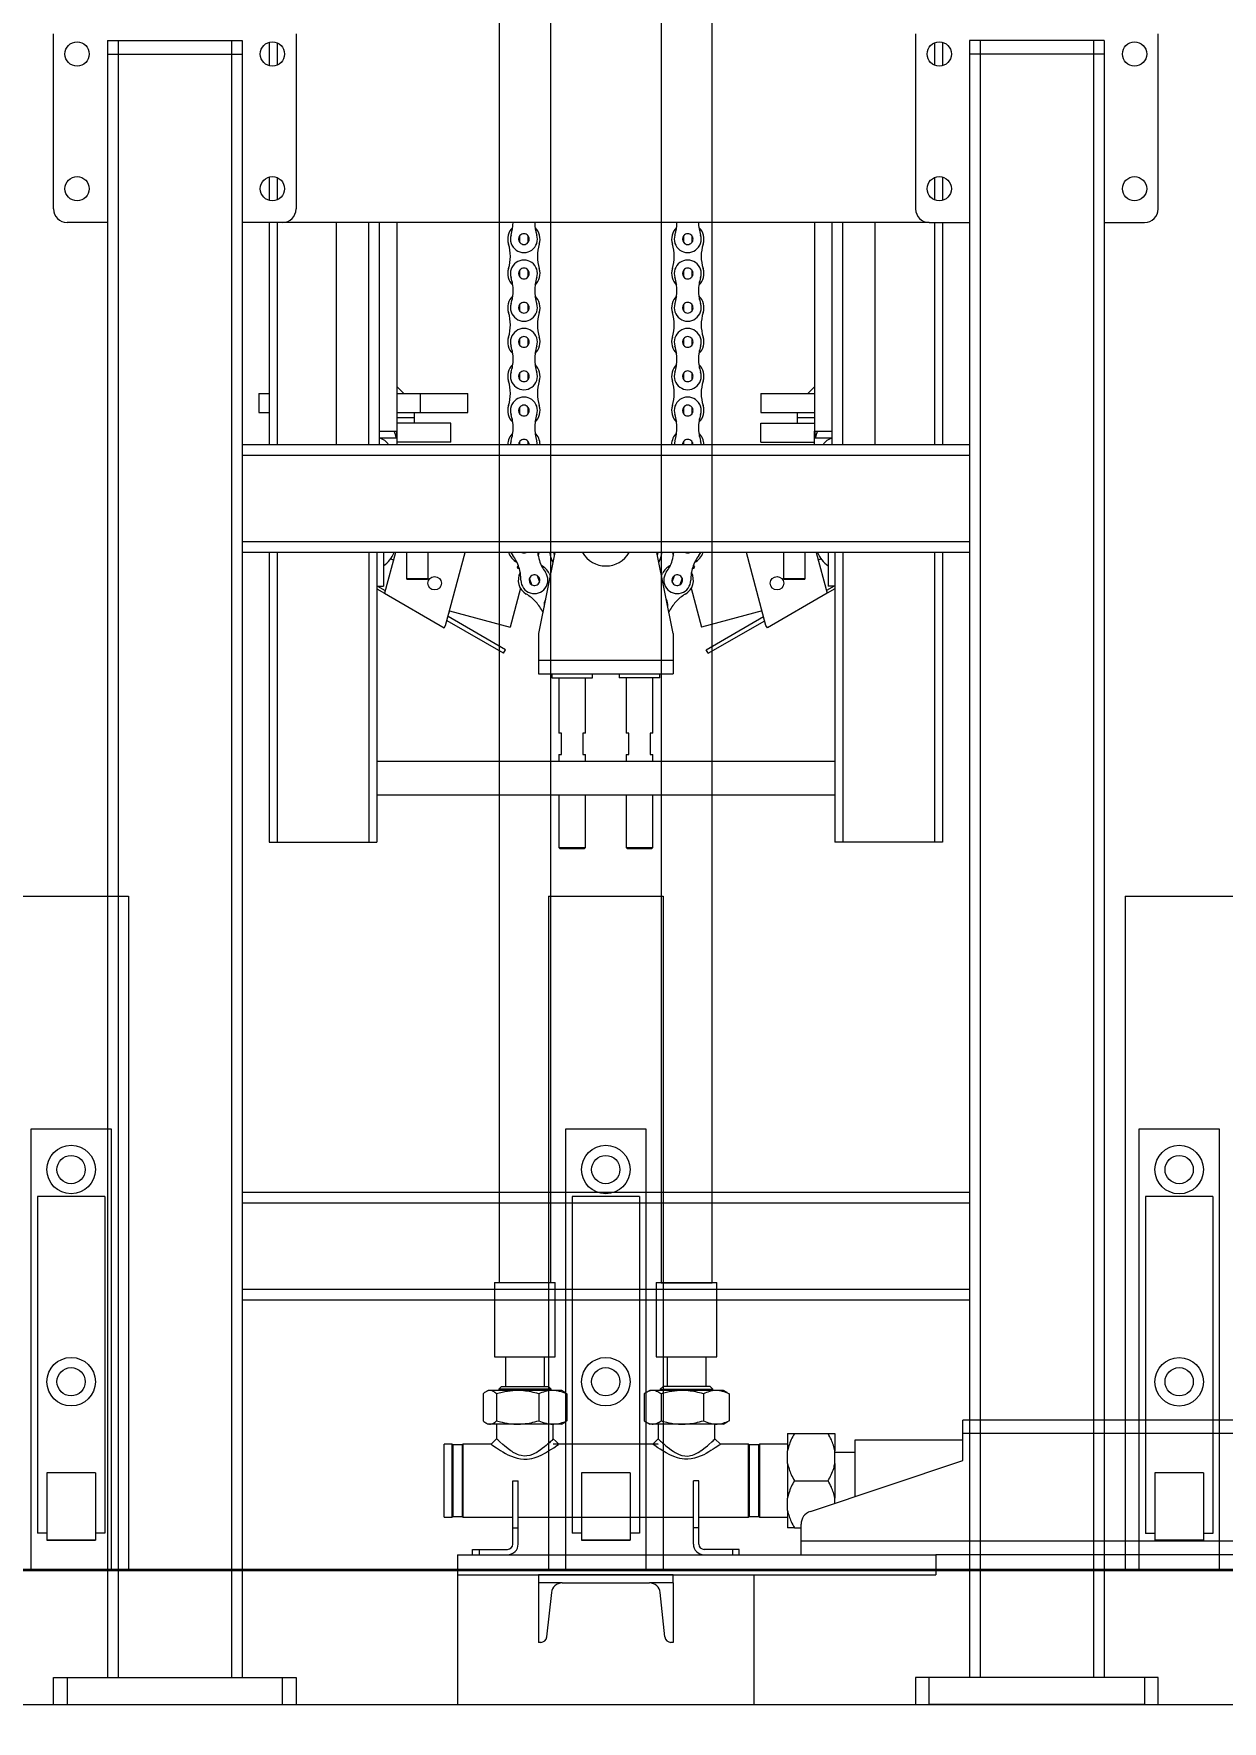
# Model space of a CAD drawing. Header units: millimetres. Extents: x -17820 to 17820, y -12600 to 12600.
# Drawn here: x -3868 to -2986, y 5900 to 7153 of the extents above; entities that cross this region are included whole.
import ezdxf

# ---------------------------------------------------------------- set-up
doc = ezdxf.new("R2010")
doc.units = ezdxf.units.MM
doc.linetypes.add('虚线', pattern=[2, 1, -1])
doc.layers.get('0').update_dxf_attribs({"lineweight": 35})
for name, color, linetype, lineweight in [('EB0_1_1_1_1_1_1_1_1_1_1_1_1_1_1_1_1_1_1_1_1_1_1_1_1_1_1_1_1', 7, 'Continuous', 35), ('EB0_1_1_1_1_1_1_1_1_1_1_1_1_1_1_1_1_1_1_1_1_1_1_1_1_1_1_1_1_1', 7, 'Continuous', 35), ('EB0_1_1_1_1_1_1_1_1_1_1_1_1_1_1_1_1_1_1_1_1_1_1_1_1_1_1_1_1_1_1_1_1', 7, 'Continuous', 35), ('尺寸线层', 3, 'Continuous', 18), ('细实线层', 2, 'Continuous', 18), ('虚线层', 6, '虚线', 18)]:
    doc.layers.add(name, color=color, linetype=linetype, lineweight=lineweight)
doc.styles.add('机械', font='isocp', dxfattribs={"width": 0.667, "bigfont": 'gbcbig.shx'})
doc.dimstyles.new('标准', dxfattribs={"dimscale": 60, "dimtxt": 4, "dimasz": 3, "dimexe": 1, "dimexo": 0, "dimgap": 0.76128, "dimtad": 1, "dimdec": 1, "dimdsep": 46, "dimtxsty": '机械', "dimblk": '_CAXARROW', "dimcen": 0, "dimdle": 4, "dimclrt": 2, "dimaunit": 1, "dimazin": 2, "dimtfac": 0.707107, "dimtdec": 3, "dimtmove": 0, "dimatfit": 3, "dimfxl": 0, "dimfrac": 2, "dimtolj": 1, "dimlwd": 18, "dimarcsym": 0})

# ---------------------------------------------------------------- blocks, each defined once
blk = doc.blocks.new('*X187')
at = {"layer": '尺寸线层', "linetype": 'Continuous', "lineweight": 18}
for points in [[(-13088.1, 9940.3), (-12908.1, 9962.8), (-12908.1, 9917.8)], [(561.9, 9940.3), (381.9, 9962.8), (381.9, 9917.8)]]:
    blk.add_hatch(color=0, dxfattribs=at).paths.add_polyline_path(points, flags=0)
at = {"layer": '尺寸线层', "color": 0, "linetype": 'Continuous'}
for p, q in [((-13088.1, 6052.9), (-13088.1, 10000.3)), ((561.9, 5097.9), (561.9, 10000.3))]:
    blk.add_line(p, q, dxfattribs=at)
at = {"layer": '尺寸线层', "color": 0, "linetype": 'Continuous', "lineweight": 18}
blk.add_line((-13088.1, 9940.3), (561.9, 9940.3), dxfattribs=at)
at = {"layer": '尺寸线层', "color": 2, "insert": (-6263.1, 10106), "char_height": 240, "width": 1088.544, "attachment_point": 5, "line_spacing_factor": 0.939812, "style": '机械'}
blk.add_mtext('\\T1.1;13650', dxfattribs=at)
blk = doc.blocks.new('_CAXARROW')
blk.add_hatch(color=2).paths.add_polyline_path([(0, 0), (-1, 0.125), (-1, -0.125)], flags=0)
blk = doc.blocks.new('*X199')
at = {"layer": '细实线层', "color": 6, "linetype": 'Continuous', "lineweight": 18}
for p, q in [((-484.6, 1160.2), (-484.6, 660.2)), ((-484.6, 1160.2), (-404.6, 1160.2)), ((-414.6, 987.2), (-474.6, 987.2)), ((-474.6, 987.2), (-474.6, 660.2)), ((-414.6, 660.2), (-414.6, 987.2)), ((-419.6, 937.2), (-469.6, 937.2)), ((-469.6, 937.2), (-469.6, 687.2)), ((-419.6, 937.2), (-419.6, 687.2)), ((-426.6, 732.2), (-462.6, 732.2)), ((-462.6, 732.2), (-462.6, 682.2)), ((-426.6, 732.2), (-426.6, 682.2)), ((-462.6, 687.2), (-469.6, 687.2)), ((-426.6, 682.2), (-462.6, 682.2)), ((-462.6, 682.2), (-426.6, 682.2)), ((-419.6, 687.2), (-426.6, 687.2))]:
    blk.add_line(p, q, dxfattribs=at)
for radius in [18, 10.5]:
    blk.add_circle((-444.6, 957.2), radius, dxfattribs=at)
at = {"layer": '虚线层', "color": 6, "linetype": 'Continuous', "lineweight": 18}
for radius in [18, 10.5]:
    blk.add_circle((-444.6, 799.7), radius, dxfattribs=at)
blk = doc.blocks.new('BLOCK20_2')
at = {"layer": '细实线层', "color": 6, "linetype": 'Continuous', "lineweight": 18}
for p, q in [((-470.7, 714.3), (-470.7, 214.3)), ((-470.7, 714.3), (-385.7, 714.3)), ((-385.7, 714.3), (-385.7, 214.3)), ((-385.7, 714.3), (-385.7, 214.3)), ((-385.7, 714.3), (-385.7, 214.3)), ((-385.7, 714.3), (-385.7, 214.3)), ((-385.7, 714.3), (-385.7, 214.3)), ((-385.7, 714.3), (-385.7, 214.3)), ((-385.7, 714.3), (-385.7, 214.3)), ((-385.7, 714.3), (-385.7, 214.3)), ((-385.7, 714.3), (-385.7, 214.3)), ((-398.2, 541.3), (-458.2, 541.3)), ((-458.2, 541.3), (-458.2, 214.3)), ((-398.2, 214.3), (-398.2, 541.3)), ((-403.2, 491.3), (-453.2, 491.3)), ((-453.2, 491.3), (-453.2, 241.3)), ((-403.2, 491.3), (-403.2, 241.3)), ((-410.2, 286.3), (-446.2, 286.3)), ((-446.2, 286.3), (-446.2, 236.3)), ((-410.2, 286.3), (-410.2, 236.3)), ((-446.2, 241.3), (-453.2, 241.3)), ((-403.2, 241.3), (-410.2, 241.3)), ((-410.2, 236.3), (-446.2, 236.3)), ((-446.2, 236.3), (-410.2, 236.3))]:
    blk.add_line(p, q, dxfattribs=at)
for radius in [18, 10.5]:
    blk.add_circle((-428.2, 511.3), radius, dxfattribs=at)
at = {"layer": '虚线层', "color": 6, "linetype": 'Continuous', "lineweight": 18}
for radius in [18, 10.5]:
    blk.add_circle((-428.2, 353.8), radius, dxfattribs=at)
blk = doc.blocks.new('BLOCK21_1')
at = {"layer": '尺寸线层'}
for p, q in [((-1898.3, 294.3), (-1898.3, 239.3)), ((-1898.3, 294.3), (-1853.3, 294.3)), ((-1853.3, 239.3), (-1853.3, 294.3)), ((-1778.3, 294.3), (-1778.3, 239.3)), ((-1778.3, 294.3), (-1733.3, 294.3)), ((-1733.3, 239.3), (-1733.3, 294.3)), ((-1898.3, 239.3), (-1853.3, 239.3)), ((-1890.3, 239.3), (-1890.3, 217.3)), ((-1861.3, 217.3), (-1861.3, 239.3)), ((-1778.3, 239.3), (-1733.3, 239.3)), ((-1770.3, 239.3), (-1770.3, 217.3)), ((-1741.3, 217.3), (-1741.3, 239.3)), ((-1903.2, 214.3), (-1904.8, 213.3)), ((-1848.9, 214.3), (-1903.2, 214.3)), ((-1893.3, 217.3), (-1895.3, 215.3)), ((-1895.3, 215.3), (-1895.3, 214.3)), ((-1856.3, 215.3), (-1895.3, 215.3)), ((-1893.3, 217.3), (-1858.3, 217.3)), ((-1856.3, 215.3), (-1858.3, 217.3)), ((-1856.3, 214.3), (-1856.3, 215.3)), ((-1848.3, 214.3), (-1848.9, 214.3)), ((-1846.7, 213.3), (-1848.3, 214.3)), ((-1846.7, 213.3), (-1844.6, 211.8)), ((-1783.2, 214.3), (-1785.7, 212.8)), ((-1728.5, 214.3), (-1783.2, 214.3)), ((-1773.3, 217.3), (-1775.3, 215.3)), ((-1775.3, 215.3), (-1775.3, 214.3)), ((-1775.3, 215.3), (-1736.3, 215.3)), ((-1738.3, 217.3), (-1773.3, 217.3)), ((-1736.3, 215.3), (-1738.3, 217.3)), ((-1736.3, 214.3), (-1736.3, 215.3)), ((-1728.3, 214.3), (-1728.5, 214.3)), ((-1725.8, 212.8), (-1728.3, 214.3)), ((-1906.9, 211.8), (-1906.9, 191.8)), ((-1896.8, 211.8), (-1896.8, 191.8)), ((-1865.6, 211.8), (-1865.6, 191.8)), ((-1844.6, 211.8), (-1844.6, 191.8)), ((-1787.3, 211.8), (-1787.3, 191.8)), ((-1774.8, 211.8), (-1774.8, 191.8)), ((-1743.3, 211.8), (-1743.3, 191.8)), ((-1725.9, 212.7), (-1724.2, 211.8)), ((-1724.2, 211.8), (-1724.2, 191.8)), ((-1904.8, 190.2), (-1903.2, 189.3)), ((-1848.9, 189.3), (-1903.2, 189.3)), ((-1896.8, 189.3), (-1896.8, 178.3)), ((-1854.8, 178.1), (-1854.8, 189.3)), ((-1848.3, 189.3), (-1848.9, 189.3)), ((-1848.3, 189.3), (-1846.7, 190.2)), ((-1844.6, 191.8), (-1846.7, 190.3)), ((-1785.7, 190.7), (-1783.2, 189.3)), ((-1728.5, 189.3), (-1783.2, 189.3)), ((-1776.8, 189.3), (-1776.8, 178.1)), ((-1734.8, 178.3), (-1734.8, 189.3)), ((-1728.3, 189.3), (-1728.5, 189.3)), ((-1728.3, 189.3), (-1725.8, 190.7)), ((-1724.2, 191.8), (-1725.9, 190.8)), ((-1220.8, 192.3), (-1550.8, 192.3)), ((-1550.8, 182.3), (-1550.8, 192.3)), ((-1896.8, 178.3), (-1900.8, 174.3)), ((-1730.7, 174.3), (-1734.8, 178.3)), ((-1680.8, 182.3), (-1680.8, 169.4)), ((-1675.8, 182.3), (-1650.8, 182.3)), ((-1645.8, 182.3), (-1645.8, 169.4)), ((-1550.8, 177.3), (-1630.8, 177.3)), ((-1630.8, 177.3), (-1630.8, 135.6)), ((-1550.8, 162.3), (-1550.8, 182.3)), ((-1220.8, 182.3), (-1550.8, 182.3)), ((-1929.8, 174.3), (-1935.8, 174.3)), ((-1935.8, 147.3), (-1935.8, 174.3)), ((-1929.3, 173.8), (-1929.8, 174.3)), ((-1929.8, 147.3), (-1929.8, 174.3)), ((-1922.2, 173.8), (-1929.3, 173.8)), ((-1929.3, 173.8), (-1929.3, 147.3)), ((-1921.8, 174.3), (-1922.2, 173.8)), ((-1922.2, 120.7), (-1922.2, 173.8)), ((-1900.8, 174.3), (-1921.8, 174.3)), ((-1921.8, 174.3), (-1921.8, 147.3)), ((-1776.8, 174.3), (-1854.8, 174.3)), ((-1734.8, 174.2), (-1734.8, 174.2)), ((-1709.8, 174.3), (-1730.7, 174.3)), ((-1709.3, 173.8), (-1709.8, 174.3)), ((-1709.8, 147.3), (-1709.8, 174.3)), ((-1702.2, 173.8), (-1709.3, 173.8)), ((-1709.3, 173.8), (-1709.3, 147.3)), ((-1701.8, 174.3), (-1702.2, 173.8)), ((-1702.2, 120.7), (-1702.2, 173.8)), ((-1680.8, 174.3), (-1701.8, 174.3)), ((-1701.8, 174.3), (-1701.8, 120.3)), ((-1680.8, 160.1), (-1680.8, 169.4)), ((-1645.8, 160.1), (-1645.8, 169.4)), ((-1630.8, 168.3), (-1645.8, 168.3)), ((-1680.8, 160.1), (-1680.8, 134.4)), ((-1663.9, 124.5), (-1550.8, 162.3)), ((-1645.8, 160.1), (-1645.8, 134.4)), ((-1935.8, 120.3), (-1935.8, 147.3)), ((-1929.8, 120.3), (-1929.8, 147.3)), ((-1929.3, 147.3), (-1929.3, 120.7)), ((-1921.8, 147.3), (-1921.8, 120.3)), ((-1884.8, 147.3), (-1880.8, 147.3)), ((-1884.8, 112.3), (-1884.8, 147.3)), ((-1880.8, 112.3), (-1880.8, 147.3)), ((-1746.8, 147.3), (-1750.8, 147.3)), ((-1750.8, 112.3), (-1750.8, 147.3)), ((-1746.8, 112.3), (-1746.8, 147.3)), ((-1709.8, 120.3), (-1709.8, 147.3)), ((-1709.3, 147.3), (-1709.3, 120.7)), ((-1675.8, 147.3), (-1650.8, 147.3)), ((-1680.8, 125.1), (-1680.8, 134.4)), ((-1645.8, 130.6), (-1645.8, 134.4)), ((-1935.8, 120.3), (-1929.8, 120.3)), ((-1929.8, 120.3), (-1929.3, 120.7)), ((-1929.3, 120.7), (-1922.2, 120.7)), ((-1922.2, 120.7), (-1921.8, 120.3)), ((-1921.8, 120.3), (-1884.8, 120.3)), ((-1880.8, 120.3), (-1750.8, 120.3)), ((-1746.8, 120.3), (-1709.8, 120.3)), ((-1709.8, 120.3), (-1709.3, 120.7)), ((-1709.3, 120.7), (-1702.2, 120.7)), ((-1702.2, 120.7), (-1701.8, 120.3)), ((-1701.8, 120.3), (-1680.8, 120.3)), ((-1680.8, 125.1), (-1680.8, 112.3)), ((-1670.8, 102.3), (-1670.8, 115)), ((-1884.8, 100.3), (-1884.8, 112.3)), ((-1884.8, 112.3), (-1880.8, 112.3)), ((-1880.8, 100.3), (-1880.8, 112.3)), ((-1746.8, 112.3), (-1750.8, 112.3)), ((-1750.8, 100.3), (-1750.8, 112.3)), ((-1746.8, 100.3), (-1746.8, 112.3)), ((-1675.8, 112.3), (-1670.8, 112.3)), ((-1670.8, 92.3), (-1670.8, 102.3)), ((-1220.8, 102.3), (-1670.8, 102.3)), ((-1925.8, 92.3), (-1925.8, 77.3)), ((-1925.8, 92.3), (-1570.8, 92.3)), ((-1914.8, 92.3), (-1914.8, 96.3)), ((-1914.8, 96.3), (-1909.8, 96.3)), ((-1909.8, 96.3), (-1909.8, 92.3)), ((-1909.8, 96.3), (-1888.8, 96.3)), ((-1721.8, 96.3), (-1742.8, 96.3)), ((-1721.8, 96.3), (-1721.8, 92.3)), ((-1716.8, 96.3), (-1721.8, 96.3)), ((-1716.8, 92.3), (-1716.8, 96.3)), ((-1220.8, 92.3), (-1570.8, 92.3)), ((-1570.8, 92.3), (-1570.8, 77.3)), ((-1925.8, 77.3), (-1925.8, -18.7)), ((-1925.8, 77.3), (-1570.8, 77.3)), ((-1865.8, 77.3), (-1865.8, 71.4)), ((-1765.8, 77.3), (-1865.8, 77.3)), ((-1765.8, 71.4), (-1765.8, 77.3)), ((-1705.8, 77.3), (-1705.8, -18.7)), ((-1848.2, 71.4), (-1865.8, 71.4)), ((-1865.8, 71.4), (-1865.8, 27.3)), ((-1856.2, 64.2), (-1859.7, 31.3)), ((-1848.2, 71.4), (-1783.3, 71.4)), ((-1765.8, 71.4), (-1783.3, 71.4)), ((-1771.9, 31.3), (-1775.3, 64.2)), ((-1765.8, 71.4), (-1765.8, 27.3)), ((-1864.1, 27.3), (-1865.8, 27.3)), ((-1765.8, 27.3), (-1767.4, 27.3))]:
    blk.add_line(p, q, dxfattribs=at)
for points in [[(-1855, 178.1), (-1855.9, 177.2), (-1856.4, 176.7), (-1857, 176.2), (-1857.7, 175.5), (-1858.8, 174.6), (-1860.1, 173.4), (-1861.3, 172.5), (-1863, 171.1), (-1864.5, 170), (-1865.8, 169.1), (-1867.1, 168.3), (-1868.6, 167.5), (-1870.1, 166.8), (-1872.2, 166.1), (-1874.3, 165.7), (-1876.5, 165.6), (-1878.7, 165.9), (-1880, 166.3), (-1881.4, 166.8), (-1882.8, 167.4), (-1884.5, 168.3), (-1885.4, 168.9), (-1885.9, 169.2), (-1886.1, 169.4), (-1886.2, 169.4), (-1886.3, 169.5), (-1886.3, 169.5), (-1886.3, 169.5), (-1886.3, 169.5), (-1886.4, 169.5), (-1886.4, 169.5), (-1886.4, 169.5), (-1886.4, 169.5), (-1886.4, 169.5), (-1886.4, 169.5), (-1887.3, 170.2), (-1889.5, 171.9), (-1891.1, 173.1), (-1892.3, 174.1), (-1894.5, 176.2), (-1895.3, 176.9), (-1896, 177.6), (-1896.7, 178.2), (-1896.7, 178.3)], [(-1850.7, 174.3), (-1852.7, 176.3), (-1854.8, 178.3)], [(-1776.8, 178.3), (-1778.8, 176.3), (-1780.8, 174.3)], [(-1776.6, 178.1), (-1775.6, 177.2), (-1775.1, 176.7), (-1774.5, 176.2), (-1773.8, 175.5), (-1772.7, 174.6), (-1771.4, 173.4), (-1770.3, 172.5), (-1768.5, 171.1), (-1767, 170), (-1765.7, 169.1), (-1764.4, 168.3), (-1762.9, 167.5), (-1761.4, 166.8), (-1759.3, 166.1), (-1757.2, 165.7), (-1755, 165.6), (-1752.8, 165.9), (-1751.5, 166.3), (-1750.2, 166.8), (-1748.8, 167.4), (-1747.1, 168.3), (-1746.1, 168.9), (-1745.7, 169.2), (-1745.4, 169.4), (-1745.3, 169.4), (-1745.2, 169.5), (-1745.2, 169.5), (-1745.2, 169.5), (-1745.2, 169.5), (-1745.2, 169.5), (-1745.2, 169.5), (-1745.2, 169.5), (-1745.2, 169.5), (-1745.2, 169.5), (-1745.2, 169.5), (-1744.3, 170.2), (-1742, 171.9), (-1740.4, 173.1), (-1739.3, 174.1), (-1737, 176.2), (-1736.2, 176.9), (-1735.5, 177.6), (-1734.8, 178.2), (-1734.8, 178.3)], [(-1900.7, 174.2), (-1900.8, 174.2), (-1900.5, 174), (-1899.9, 173.6), (-1898.1, 172.4), (-1896.9, 171.6), (-1895.4, 170.6), (-1893.9, 169.7), (-1892.2, 168.6), (-1890.3, 167.6), (-1888.4, 166.6), (-1883.8, 164.7), (-1881.5, 164), (-1879.2, 163.5), (-1876.7, 163.2), (-1874.1, 163.3), (-1872.4, 163.5), (-1870.7, 163.8), (-1869, 164.3), (-1866.1, 165.3), (-1863.3, 166.5), (-1860.5, 168), (-1858.2, 169.4), (-1856.1, 170.7), (-1854.3, 171.8), (-1852.1, 173.3), (-1850.9, 174.1)], [(-1730.8, 174.2), (-1730.8, 174.2), (-1731.1, 174), (-1731.6, 173.6), (-1733.4, 172.4), (-1734.6, 171.6), (-1736.1, 170.6), (-1737.7, 169.7), (-1739.4, 168.6), (-1741.2, 167.6), (-1743.1, 166.6), (-1747.7, 164.7), (-1750, 164), (-1752.3, 163.5), (-1754.8, 163.2), (-1757.4, 163.3), (-1759.1, 163.5), (-1760.8, 163.8), (-1762.5, 164.3), (-1765.4, 165.3), (-1768.2, 166.5), (-1771, 168), (-1773.4, 169.4), (-1775.4, 170.7), (-1777.2, 171.8), (-1779.4, 173.3), (-1780.6, 174.1)]]:
    blk.add_lwpolyline(points, dxfattribs=at)
for centre, radius, start, end in [((-1660.8, 115), 10, 108.4349, 180), ((-1888.8, 100.3), 4, 270, 360), ((-1888.8, 100.3), 8, 270, 360), ((-1742.8, 100.3), 8, 180, 270), ((-1742.8, 100.3), 4, 180, 270), ((-1848.2, 63.4), 8, 90, 174), ((-1783.3, 63.4), 8, 6, 90), ((-1864.1, 31.8), 4.5, 270, 354), ((-1767.4, 31.8), 4.5, 186, 270)]:
    blk.add_arc(centre, radius, start, end, dxfattribs=at)
for points, knots in [([(-1896.8, 211.8), (-1897.6, 212.5), (-1899, 213.5), (-1900.8, 214.2), (-1902.5, 214.3), (-1904.6, 213.6), (-1906.1, 212.4), (-1906.9, 211.8)], [0, 0, 0, 0, 7171.330297, 10838.632723, 14505.248168, 20749.038541, 27108.462375, 27108.462375, 27108.462375, 27108.462375]), ([(-1865.6, 211.8), (-1867.5, 212.3), (-1871.2, 213.3), (-1877.6, 214.2), (-1883.6, 214.3), (-1888.9, 213.6), (-1892.8, 212.8), (-1895.5, 212.1), (-1896.8, 211.8)], [0, 0, 0, 0, 5795.807286, 11640.581439, 19575.376739, 23652.067074, 27729.891392, 31828.902567, 31828.902567, 31828.902567, 31828.902567]), ([(-1844.6, 211.8), (-1846.5, 212.5), (-1849.2, 213.5), (-1853, 214.2), (-1856.6, 214.3), (-1860.8, 213.6), (-1864, 212.4), (-1865.6, 211.8)], [0, 0, 0, 0, 7010.203457, 10595.038109, 14179.253338, 20283.022289, 26499.49203, 26499.49203, 26499.49203, 26499.49203]), ([(-1774.8, 211.8), (-1775.9, 212.5), (-1777.5, 213.5), (-1779.8, 214.2), (-1781.9, 214.3), (-1784.4, 213.6), (-1786.3, 212.4), (-1787.3, 211.8)], [0, 0, 0, 0, 6743.200429, 10191.578067, 13639.32668, 19510.487514, 25490.194245, 25490.194245, 25490.194245, 25490.194245]), ([(-1743.3, 211.8), (-1745.2, 212.3), (-1748.9, 213.3), (-1755.4, 214.2), (-1761.5, 214.3), (-1766.8, 213.6), (-1770.8, 212.8), (-1773.5, 212.1), (-1774.8, 211.8)], [0, 0, 0, 0, 5443.936302, 10933.79225, 18386.86936, 22216.108364, 26046.057352, 29896.310302, 29896.310302, 29896.310302, 29896.310302]), ([(-1724.2, 211.8), (-1725.9, 212.5), (-1728.4, 213.5), (-1731.8, 214.2), (-1735.1, 214.3), (-1738.9, 213.6), (-1741.8, 212.4), (-1743.3, 211.8)], [0, 0, 0, 0, 6578.215127, 9942.290956, 13305.505365, 19033.075445, 24866.454891, 24866.454891, 24866.454891, 24866.454891]), ([(-1906.9, 191.8), (-1906, 191), (-1904.7, 190), (-1902.9, 189.3), (-1901.1, 189.2), (-1899.1, 189.9), (-1897.5, 191.1), (-1896.8, 191.8)], [0, 0, 0, 0, 7131.889626, 10779.011671, 14425.458216, 20635.057034, 26959.36438, 26959.36438, 26959.36438, 26959.36438]), ([(-1896.8, 191.8), (-1895.5, 191.4), (-1891.6, 190.3), (-1886.3, 189.4), (-1881, 189.2), (-1876.4, 189.5), (-1871.2, 190.2), (-1867.5, 191.2), (-1865.6, 191.8)], [0, 0, 0, 0, 4076.60214, 11977.884089, 16028.718002, 20079.592695, 25839.119355, 31656.525345, 31656.525345, 31656.525345, 31656.525345]), ([(-1865.6, 191.8), (-1863.8, 191), (-1861.1, 190), (-1857.3, 189.3), (-1853.7, 189.2), (-1849.4, 189.9), (-1846.2, 191.1), (-1844.6, 191.8)], [0, 0, 0, 0, 6976.492244, 10544.205333, 14111.181225, 20185.460152, 26372.048279, 26372.048279, 26372.048279, 26372.048279]), ([(-1787.3, 191.8), (-1786.2, 191), (-1784.6, 190), (-1782.3, 189.3), (-1780.2, 189.2), (-1777.7, 189.9), (-1775.8, 191.1), (-1774.8, 191.8)], [0, 0, 0, 0, 6704.72363, 10133.377644, 13561.339863, 19398.915724, 25344.462889, 25344.462889, 25344.462889, 25344.462889]), ([(-1774.8, 191.8), (-1773.5, 191.4), (-1769.6, 190.3), (-1764.2, 189.4), (-1758.9, 189.2), (-1754.2, 189.5), (-1749, 190.2), (-1745.2, 191.2), (-1743.3, 191.8)], [0, 0, 0, 0, 3827.701217, 11246.285827, 15049.500922, 18852.986181, 24260.604774, 29722.726307, 29722.726307, 29722.726307, 29722.726307]), ([(-1743.3, 191.8), (-1741.6, 191), (-1739.1, 190), (-1735.7, 189.3), (-1732.5, 189.2), (-1728.6, 189.9), (-1725.7, 191.1), (-1724.2, 191.8)], [0, 0, 0, 0, 6543.057342, 9888.961524, 13234.380883, 18931.330791, 24733.54513, 24733.54513, 24733.54513, 24733.54513]), ([(-1675.8, 182.3), (-1676.6, 180.8), (-1678.2, 177.8), (-1679.9, 173.5), (-1680.5, 170.7), (-1680.8, 169.4)], [0, 0, 0, 0, 5501.551229, 11055.060791, 15294.152037, 15294.152037, 15294.152037, 15294.152037]), ([(-1680.8, 182.3), (-1680.5, 182.3), (-1679.9, 182.3), (-1678.2, 182.3), (-1676.6, 182.3), (-1675.8, 182.3)], [0, 0, 0, 0, 4214.331064, 9723.397263, 15295.457547, 15295.457547, 15295.457547, 15295.457547]), ([(-1645.8, 169.4), (-1646.1, 170.8), (-1646.7, 173.6), (-1648.4, 177.9), (-1649.9, 180.7), (-1650.8, 182.3)], [0, 0, 0, 0, 4621.546407, 9302.975837, 15005.561541, 15005.561541, 15005.561541, 15005.561541]), ([(-1650.8, 182.3), (-1650.5, 182.3), (-1649.2, 182.3), (-1647.2, 182.3), (-1646.2, 182.3), (-1645.8, 182.3)], [0, 0, 0, 0, 1904.822279, 8410.238565, 15035.27681, 15035.27681, 15035.27681, 15035.27681]), ([(-1854.8, 174.2), (-1854.8, 174.2), (-1854.7, 174.3), (-1854.8, 174.2), (-1854.9, 174.2)], [0, 0, 0, 0, 4751.030015, 12157.736365, 12157.736365, 12157.736365, 12157.736365]), ([(-1776.7, 174.2), (-1776.7, 174.2), (-1776.8, 174.3), (-1776.7, 174.2), (-1776.6, 174.2)], [0, 0, 0, 0, 4563.893117, 11671.743819, 11671.743819, 11671.743819, 11671.743819]), ([(-1680.8, 160.1), (-1680.5, 158.7), (-1679.8, 155.9), (-1678.1, 151.6), (-1676.6, 148.8), (-1675.8, 147.3)], [0, 0, 0, 0, 4680.980033, 9422.545256, 15198.448023, 15198.448023, 15198.448023, 15198.448023]), ([(-1650.8, 147.3), (-1650, 148.7), (-1648.3, 151.7), (-1646.6, 156), (-1646, 158.8), (-1645.8, 160.1)], [0, 0, 0, 0, 5365.910166, 10782.497629, 14917.027235, 14917.027235, 14917.027235, 14917.027235]), ([(-1675.8, 147.3), (-1676.6, 145.8), (-1678.2, 142.8), (-1679.9, 138.5), (-1680.5, 135.7), (-1680.8, 134.4)], [0, 0, 0, 0, 5446.926715, 10945.202682, 15142.169259, 15142.169259, 15142.169259, 15142.169259]), ([(-1645.8, 134.4), (-1646.1, 135.8), (-1646.7, 138.6), (-1648.4, 142.9), (-1649.9, 145.7), (-1650.8, 147.3)], [0, 0, 0, 0, 4574.603456, 9208.583619, 14853.297865, 14853.297865, 14853.297865, 14853.297865]), ([(-1680.8, 125.1), (-1680.5, 123.7), (-1679.8, 120.9), (-1678.1, 116.6), (-1676.6, 113.8), (-1675.8, 112.3)], [0, 0, 0, 0, 4634.902675, 9329.692953, 15048.837928, 15048.837928, 15048.837928, 15048.837928]), ([(-1675.8, 112.3), (-1676, 112.3), (-1677.3, 112.3), (-1679.4, 112.3), (-1680.3, 112.3), (-1680.8, 112.3)], [0, 0, 0, 0, 1898.556867, 8382.152414, 14985.108188, 14985.108188, 14985.108188, 14985.108188])]:
    blk.add_open_spline(points, degree=3, knots=knots, dxfattribs=at)
blk = doc.blocks.new('BLOCK22_1')
at = {"color": 7, "linetype": 'Continuous', "lineweight": 15}
for p, q in [((-1169.3, -204.9), (-1169.3, -74.9)), ((-989.3, -74.9), (-989.3, -204.9)), ((-529.3, -74.9), (-529.3, -204.9)), ((-349.3, -204.9), (-349.3, -74.9)), ((-1129.3, -79.9), (-1129.3, -89.9)), ((-1129.3, -79.9), (-1121.3, -79.9)), ((-1121.3, -79.9), (-1121.3, -89.9)), ((-1121.3, -79.9), (-1037.3, -79.9)), ((-1037.3, -79.9), (-1037.3, -89.9)), ((-1037.3, -79.9), (-1029.3, -79.9)), ((-1029.3, -79.9), (-1029.3, -89.9)), ((-1009.3, -81.2), (-1009.3, -98.5)), ((-509.3, -81.2), (-509.3, -98.5)), ((-489.3, -79.9), (-489.3, -89.9)), ((-481.3, -79.9), (-489.3, -79.9)), ((-481.3, -79.9), (-481.3, -89.9)), ((-397.3, -79.9), (-481.3, -79.9)), ((-397.3, -79.9), (-397.3, -89.9)), ((-389.3, -79.9), (-397.3, -79.9)), ((-389.3, -79.9), (-389.3, -89.9)), ((-1129.3, -89.9), (-1129.3, -1294.9)), ((-1129.3, -89.9), (-1121.3, -89.9)), ((-1121.3, -89.9), (-1121.3, -1294.9)), ((-1121.3, -89.9), (-1037.3, -89.9)), ((-1037.3, -89.9), (-1037.3, -1294.9)), ((-1037.3, -89.9), (-1029.3, -89.9)), ((-1029.3, -89.9), (-1029.3, -1294.9)), ((-489.3, -89.9), (-489.3, -1294.9)), ((-481.3, -89.9), (-489.3, -89.9)), ((-481.3, -89.9), (-481.3, -1294.9)), ((-397.3, -89.9), (-481.3, -89.9)), ((-397.3, -89.9), (-397.3, -1294.9)), ((-389.3, -89.9), (-397.3, -89.9)), ((-389.3, -89.9), (-389.3, -1294.9)), ((-1009.3, -181.2), (-1009.3, -198.5)), ((-509.3, -181.2), (-509.3, -198.5)), ((-1129.3, -214.9), (-1159.3, -214.9)), ((-999.3, -214.9), (-1029.3, -214.9)), ((-1009.3, -214.9), (-1009.3, -379.9)), ((-519.3, -214.9), (-999.3, -214.9)), ((-959.3, -379.9), (-959.3, -214.9)), ((-927.3, -379.9), (-927.3, -214.9)), ((-914.3, -369.9), (-914.3, -214.9)), ((-823.1, -229.9), (-823.1, -224.8)), ((-817.1, -224.8), (-817.1, -229.9)), ((-701.5, -229.9), (-701.5, -224.8)), ((-695.5, -224.8), (-695.5, -229.9)), ((-604.3, -214.9), (-604.3, -369.9)), ((-591.3, -379.9), (-591.3, -214.9)), ((-559.3, -379.9), (-559.3, -214.9)), ((-519.3, -214.9), (-489.3, -214.9)), ((-509.3, -214.9), (-509.3, -379.9)), ((-389.3, -214.9), (-359.3, -214.9)), ((-823.1, -255.4), (-823.1, -250.2)), ((-817.1, -250.2), (-817.1, -255.4)), ((-701.5, -255.4), (-701.5, -250.2)), ((-695.5, -250.2), (-695.5, -255.4)), ((-823.1, -280.8), (-823.1, -275.6)), ((-817.1, -275.6), (-817.1, -280.8)), ((-701.5, -280.8), (-701.5, -275.6)), ((-695.5, -275.6), (-695.5, -280.8)), ((-823.1, -306.2), (-823.1, -301.1)), ((-817.1, -301.1), (-817.1, -306.2)), ((-701.5, -306.2), (-701.5, -301.1)), ((-695.5, -301.1), (-695.5, -306.2)), ((-909.3, -341.9), (-914.3, -336.9)), ((-823.1, -331.7), (-823.1, -326.5)), ((-817.1, -326.5), (-817.1, -331.7)), ((-701.5, -331.7), (-701.5, -326.5)), ((-695.5, -326.5), (-695.5, -331.7)), ((-604.3, -336.9), (-609.3, -341.9)), ((-1016.8, -341.9), (-1016.8, -355.9)), ((-1016.8, -341.9), (-1009.3, -341.9)), ((-914.3, -341.9), (-897.1, -341.9)), ((-897.1, -341.9), (-897.1, -355.9)), ((-897.1, -341.9), (-861.8, -341.9)), ((-861.8, -355.9), (-861.8, -341.9)), ((-644.3, -341.9), (-644.3, -355.9)), ((-644.3, -341.9), (-604.3, -341.9)), ((-1016.8, -355.9), (-1009.3, -355.9)), ((-914.3, -355.9), (-897.1, -355.9)), ((-901.3, -359.9), (-914.3, -359.9)), ((-901.3, -359.9), (-901.3, -355.9)), ((-901.3, -363.9), (-901.3, -359.9)), ((-897.1, -355.9), (-861.8, -355.9)), ((-823.1, -357.1), (-823.1, -351.9)), ((-817.1, -351.9), (-817.1, -357.1)), ((-701.5, -357.1), (-701.5, -351.9)), ((-695.5, -351.9), (-695.5, -357.1)), ((-644.3, -355.9), (-604.3, -355.9)), ((-617.3, -355.9), (-617.3, -359.9)), ((-617.3, -359.9), (-617.3, -363.9)), ((-604.3, -359.9), (-617.3, -359.9)), ((-927.3, -369.9), (-914.8, -369.9)), ((-914.8, -374.9), (-927.3, -374.9)), ((-916.4, -369.9), (-914.8, -369.9)), ((-914.3, -369.9), (-914.8, -369.9)), ((-914.8, -369.9), (-914.8, -374.9)), ((-874.3, -363.9), (-914.3, -363.9)), ((-914.3, -379.9), (-914.3, -369.9)), ((-874.3, -377.9), (-874.3, -363.9)), ((-644.3, -377.9), (-644.3, -363.9)), ((-644.3, -363.9), (-604.4, -363.9)), ((-604.3, -379.9), (-604.3, -369.9)), ((-604.3, -369.9), (-603.8, -369.9)), ((-603.8, -369.9), (-591.3, -369.9)), ((-603.8, -374.9), (-603.8, -369.9)), ((-603.8, -369.9), (-602.2, -369.9)), ((-591.3, -374.9), (-603.8, -374.9)), ((-489.3, -379.9), (-1029.3, -379.9)), ((-489.3, -387.9), (-1029.3, -387.9)), ((-874.3, -377.9), (-914.3, -377.9)), ((-823.1, -379.9), (-823.1, -377.4)), ((-817.1, -377.4), (-817.1, -379.9)), ((-701.5, -379.9), (-701.5, -377.4)), ((-695.5, -377.4), (-695.5, -379.9)), ((-644.3, -377.9), (-604.3, -377.9)), ((-489.3, -451.9), (-1029.3, -451.9)), ((-489.3, -459.9), (-1029.3, -459.9)), ((-1009.3, -459.9), (-1009.3, -674.9)), ((-929.3, -459.9), (-929.3, -484.9)), ((-924.3, -459.9), (-924.3, -484.9)), ((-915.4, -459.9), (-923.5, -490.1)), ((-907.3, -459.9), (-907.3, -479.3)), ((-891.3, -479.3), (-891.3, -459.9)), ((-878.2, -514), (-863.7, -459.9)), ((-797.1, -459.9), (-809.3, -519.9)), ((-797.5, -461.8), (-798, -459.9)), ((-709.3, -519.9), (-721.5, -459.9)), ((-640.4, -514), (-654.9, -459.9)), ((-627.3, -459.9), (-627.3, -479.3)), ((-611.3, -479.3), (-611.3, -459.9)), ((-603.2, -459.9), (-595, -490.1)), ((-594.3, -459.9), (-594.3, -484.9)), ((-589.3, -459.9), (-589.3, -484.9)), ((-509.3, -459.9), (-509.3, -674.9)), ((-919.1, -464.6), (-916.9, -465.2)), ((-825.1, -470.5), (-824.3, -469.7)), ((-823.5, -472), (-824.7, -471.8)), ((-693.9, -471.8), (-695.1, -472.1)), ((-694.3, -469.6), (-693.4, -470.5)), ((-601.7, -465.2), (-599.5, -464.6)), ((-929.3, -484.9), (-929.3, -614.9)), ((-929.3, -484.9), (-924.3, -484.9)), ((-929.3, -486.8), (-923.5, -490.1)), ((-928.7, -484.9), (-923, -488.1)), ((-907.3, -479.3), (-906.7, -479.9)), ((-907.3, -479.3), (-899.3, -479.3)), ((-899.3, -479.9), (-906.7, -479.9)), ((-899.3, -479.3), (-891.3, -479.3)), ((-891.9, -479.9), (-899.3, -479.9)), ((-891.9, -479.9), (-891.3, -479.3)), ((-822.7, -486.4), (-830.4, -515.3)), ((-814.3, -483.8), (-815.9, -478.9)), ((-810.2, -477), (-808.6, -482)), ((-710, -482), (-708.4, -477)), ((-702.7, -478.9), (-704.3, -483.8)), ((-695.9, -486.4), (-688.2, -515.3)), ((-627.3, -479.3), (-626.7, -479.9)), ((-627.3, -479.3), (-611.3, -479.3)), ((-611.9, -479.9), (-626.7, -479.9)), ((-611.9, -479.9), (-611.3, -479.3)), ((-589.9, -484.9), (-595.6, -488.1)), ((-589.3, -486.8), (-595, -490.1)), ((-589.3, -484.9), (-594.3, -484.9)), ((-589.3, -484.9), (-589.3, -614.9)), ((-923.5, -490.1), (-879.2, -515.7)), ((-595, -490.1), (-639.4, -515.7)), ((-835.3, -534.7), (-877.2, -510.5)), ((-833.8, -532.1), (-876.4, -507.5)), ((-875.7, -504.7), (-875.3, -504.1)), ((-875.3, -504.1), (-875.5, -504)), ((-875.3, -503.2), (-830.4, -515.3)), ((-643.3, -503.2), (-688.2, -515.3)), ((-684.8, -532.1), (-642.2, -507.5)), ((-683.3, -534.7), (-641.3, -510.5)), ((-643.2, -504.1), (-643.1, -504)), ((-642.9, -504.7), (-643.2, -504.1)), ((-879.2, -515.7), (-878.2, -514)), ((-809.3, -519.9), (-809.3, -539.9)), ((-709.3, -519.9), (-709.3, -539.9)), ((-639.4, -515.7), (-640.4, -514)), ((-835.3, -534.7), (-833.8, -532.1)), ((-683.3, -534.7), (-684.8, -532.1)), ((-809.3, -539.9), (-809.3, -549.9)), ((-809.3, -539.9), (-709.3, -539.9)), ((-809.3, -549.9), (-709.3, -549.9)), ((-799.3, -549.9), (-799.3, -552.9)), ((-769.3, -552.9), (-769.3, -549.9)), ((-749.3, -549.9), (-749.3, -552.9)), ((-719.3, -552.9), (-719.3, -549.9)), ((-709.3, -539.9), (-709.3, -549.9)), ((-799.3, -552.9), (-769.3, -552.9)), ((-794.3, -552.9), (-794.3, -593.9)), ((-774.3, -593.9), (-774.3, -552.9)), ((-719.3, -552.9), (-749.3, -552.9)), ((-744.3, -552.9), (-744.3, -593.9)), ((-724.3, -593.9), (-724.3, -552.9)), ((-792.3, -593.9), (-794.3, -593.9)), ((-792.3, -609.9), (-792.3, -593.9)), ((-774.3, -593.9), (-776.3, -593.9)), ((-776.3, -593.9), (-776.3, -609.9)), ((-742.3, -593.9), (-744.3, -593.9)), ((-742.3, -609.9), (-742.3, -593.9)), ((-724.3, -593.9), (-726.3, -593.9)), ((-726.3, -593.9), (-726.3, -609.9)), ((-794.3, -609.9), (-794.3, -614.9)), ((-794.3, -609.9), (-792.3, -609.9)), ((-776.3, -609.9), (-774.3, -609.9)), ((-774.3, -614.9), (-774.3, -609.9)), ((-744.3, -609.9), (-744.3, -614.9)), ((-744.3, -609.9), (-742.3, -609.9)), ((-726.3, -609.9), (-724.3, -609.9)), ((-724.3, -614.9), (-724.3, -609.9)), ((-929.3, -614.9), (-929.3, -639.9)), ((-589.3, -614.9), (-929.3, -614.9)), ((-589.3, -614.9), (-589.3, -639.9)), ((-929.3, -639.9), (-929.3, -674.9)), ((-589.3, -639.9), (-929.3, -639.9)), ((-794.3, -639.9), (-794.3, -678.9)), ((-774.3, -678.9), (-774.3, -639.9)), ((-744.3, -639.9), (-744.3, -678.9)), ((-724.3, -678.9), (-724.3, -639.9)), ((-589.3, -639.9), (-589.3, -674.9)), ((-1009.3, -674.9), (-1003.3, -674.9)), ((-1003.3, -674.9), (-935.3, -674.9)), ((-935.3, -674.9), (-929.3, -674.9)), ((-583.3, -674.9), (-589.3, -674.9)), ((-515.3, -674.9), (-583.3, -674.9)), ((-509.3, -674.9), (-515.3, -674.9)), ((-794.3, -678.9), (-793.3, -679.9)), ((-794.3, -678.9), (-774.3, -678.9)), ((-775.3, -679.9), (-793.3, -679.9)), ((-775.3, -679.9), (-774.3, -678.9)), ((-744.3, -678.9), (-743.3, -679.9)), ((-744.3, -678.9), (-724.3, -678.9)), ((-725.3, -679.9), (-743.3, -679.9)), ((-725.3, -679.9), (-724.3, -678.9)), ((-489.3, -934.9), (-1029.3, -934.9)), ((-489.3, -942.9), (-1029.3, -942.9)), ((-489.3, -1014.9), (-1029.3, -1014.9)), ((-1169.3, -1314.9), (-1169.3, -1294.9)), ((-1169.3, -1294.9), (-1159.3, -1294.9)), ((-1159.3, -1294.9), (-1159.3, -1314.9)), ((-1159.3, -1294.9), (-999.3, -1294.9)), ((-999.3, -1314.9), (-999.3, -1294.9)), ((-999.3, -1294.9), (-989.3, -1294.9)), ((-989.3, -1294.9), (-989.3, -1314.9)), ((-529.3, -1294.9), (-529.3, -1314.9)), ((-519.3, -1294.9), (-529.3, -1294.9)), ((-519.3, -1314.9), (-519.3, -1294.9)), ((-359.3, -1294.9), (-519.3, -1294.9)), ((-359.3, -1294.9), (-359.3, -1314.9)), ((-349.3, -1294.9), (-359.3, -1294.9)), ((-349.3, -1314.9), (-349.3, -1294.9)), ((-1248.6, -1314.9), (-59.3, -1314.9)), ((-1159.3, -1314.9), (-999.3, -1314.9)), ((-359.3, -1314.9), (-519.3, -1314.9))]:
    blk.add_line(p, q, dxfattribs=at)
at = {"color": 8, "linetype": 'Continuous', "lineweight": 15}
for p, q in [((-1003.3, -81.6), (-1003.3, -98.1)), ((-515.3, -81.6), (-515.3, -98.1)), ((-1003.3, -181.6), (-1003.3, -198.1)), ((-515.3, -181.6), (-515.3, -198.1)), ((-1003.3, -214.9), (-1003.3, -379.9)), ((-935.3, -379.9), (-935.3, -214.9)), ((-583.3, -379.9), (-583.3, -214.9)), ((-515.3, -214.9), (-515.3, -379.9)), ((-1003.3, -459.9), (-1003.3, -674.9)), ((-935.3, -459.9), (-935.3, -674.9)), ((-583.3, -459.9), (-583.3, -674.9)), ((-515.3, -459.9), (-515.3, -674.9))]:
    blk.add_line(p, q, dxfattribs=at)
at = {"color": 7, "linetype": 'Continuous', "lineweight": 15}
for points in [[(-829.6, -376.9), (-830.1, -378.7), (-830.1, -379.9)], [(-810.1, -379.9), (-810.2, -378.7), (-810.6, -376.9)], [(-708, -376.9), (-708.4, -378.7), (-708.5, -379.9)], [(-688.5, -379.9), (-688.5, -378.7), (-688.9, -376.9)], [(-828.2, -462.1), (-829.2, -460.5), (-829.5, -459.9)], [(-809.6, -462), (-809.1, -461), (-808.7, -459.9)], [(-720.6, -459.9), (-720.9, -461), (-721.1, -461.8)], [(-709.9, -459.9), (-709.5, -461), (-709, -462)], [(-689.1, -459.9), (-689.4, -460.5), (-690.4, -462.1)], [(-801.3, -475.5), (-800.8, -476.5), (-800.6, -477.1)], [(-718, -477.1), (-717.8, -476.5), (-717.3, -475.5)]]:
    blk.add_lwpolyline(points, dxfattribs=at)
for centre, radius in [((-1151.8, -89.9), 9), ((-1006.8, -89.9), 9), ((-511.8, -89.9), 9), ((-366.8, -89.9), 9), ((-1151.8, -189.9), 9), ((-1006.8, -189.9), 9), ((-511.8, -189.9), 9), ((-366.8, -189.9), 9), ((-886.4, -482.7), 5), ((-632.2, -482.7), 5)]:
    blk.add_circle(centre, radius, dxfattribs=at)
for centre, radius, start, end in [((-1159.3, -204.9), 10, 180, 270), ((-999.3, -204.9), 10, 270, 0), ((-519.3, -204.9), 10, 180, 270), ((-359.3, -204.9), 10, 270, 0), ((-820.1, -227.3), 12, 133.5273, 197.7534), ((-820.1, -227.3), 10, 162.2466, 17.7534), ((-860.1, -214.5), 32, 342.2466, 359.4443), ((-820.1, -227.3), 3.96, 139.2509, 220.7491), ((-820.1, -227.3), 3.96, 40.7491, 139.2509), ((-820.1, -227.3), 3.96, 0, 40.7491), ((-780.1, -214.5), 32, 180.5557, 197.7534), ((-820.1, -227.3), 12, 342.2466, 46.4727), ((-698.5, -227.3), 12, 133.5273, 197.7534), ((-698.5, -227.3), 10, 162.2466, 17.7534), ((-738.5, -214.5), 32, 342.2466, 359.4443), ((-698.5, -227.3), 3.96, 139.2509, 220.7491), ((-698.5, -227.3), 3.96, 40.7491, 139.2509), ((-698.5, -227.3), 3.96, 0, 40.7491), ((-658.5, -214.5), 32, 180.5557, 197.7534), ((-698.5, -227.3), 12, 342.2466, 46.4727), ((-860.1, -240.2), 30, 0.1722, 17.7534), ((-820.1, -227.3), 3.96, 220.7491, 319.2509), ((-820.1, -227.3), 3.96, 319.2509, 0), ((-780.1, -240.2), 30, 162.2466, 179.8278), ((-738.5, -240.2), 30, 0.1722, 17.7534), ((-698.5, -227.3), 3.96, 220.7491, 319.2509), ((-698.5, -227.3), 3.96, 319.2509, 0), ((-658.5, -240.2), 30, 162.2466, 179.8278), ((-820.1, -252.8), 12, 162.2466, 226.4727), ((-860.1, -240), 30, 342.2466, 359.8278), ((-820.1, -252.8), 10, 342.2466, 197.7534), ((-820.1, -252.8), 3.96, 139.2509, 220.7491), ((-820.1, -252.8), 3.96, 40.7491, 139.2509), ((-820.1, -252.8), 3.96, 360, 40.7491), ((-820.1, -252.8), 12, 313.5273, 17.7534), ((-780.1, -240), 30, 180.1722, 197.7534), ((-698.5, -252.8), 12, 162.2466, 226.4727), ((-738.5, -240), 30, 342.2466, 359.8278), ((-698.5, -252.8), 10, 342.2466, 197.7534), ((-698.5, -252.8), 3.96, 139.2509, 220.7491), ((-698.5, -252.8), 3.96, 40.7491, 139.2509), ((-698.5, -252.8), 3.96, 0, 40.7491), ((-698.5, -252.8), 12, 313.5273, 17.7534), ((-658.5, -240), 30, 180.1722, 197.7534), ((-860.1, -265.6), 32, 0.1614, 17.7534), ((-820.1, -252.8), 3.96, 220.7491, 319.2509), ((-820.1, -252.8), 3.96, 319.2509, 0), ((-780.1, -265.6), 32, 162.2466, 179.8386), ((-738.5, -265.6), 32, 0.1614, 17.7534), ((-698.5, -252.8), 3.96, 220.7491, 319.2509), ((-698.5, -252.8), 3.96, 319.2509, 0), ((-658.5, -265.6), 32, 162.2466, 179.8386), ((-820.1, -278.2), 12, 133.5273, 197.7534), ((-820.1, -278.2), 10, 162.2466, 17.7534), ((-860.1, -265.4), 32, 342.2466, 359.8386), ((-820.1, -278.2), 3.96, 40.7491, 139.2509), ((-780.1, -265.4), 32, 180.1614, 197.7534), ((-820.1, -278.2), 12, 342.2466, 46.4727), ((-698.5, -278.2), 12, 133.5273, 197.7534), ((-698.5, -278.2), 10, 162.2466, 17.7534), ((-738.5, -265.4), 32, 342.2466, 359.8386), ((-698.5, -278.2), 3.96, 40.7491, 139.2509), ((-658.5, -265.4), 32, 180.1614, 197.7534), ((-698.5, -278.2), 12, 342.2466, 46.4727), ((-860.1, -291), 30, 0.1722, 17.7534), ((-820.1, -278.2), 3.96, 139.2509, 220.7491), ((-820.1, -278.2), 3.96, 220.7491, 319.2509), ((-820.1, -278.2), 3.96, 360, 40.7491), ((-820.1, -278.2), 3.96, 319.2509, 0), ((-780.1, -291), 30, 162.2466, 179.8278), ((-738.5, -291), 30, 0.1722, 17.7534), ((-698.5, -278.2), 3.96, 139.2509, 220.7491), ((-698.5, -278.2), 3.96, 220.7491, 319.2509), ((-698.5, -278.2), 3.96, 0, 40.7491), ((-698.5, -278.2), 3.96, 319.2509, 0), ((-658.5, -291), 30, 162.2466, 179.8278), ((-820.1, -303.6), 12, 162.2466, 226.4727), ((-860.1, -290.8), 30, 342.2466, 359.8278), ((-820.1, -303.6), 10, 342.2466, 197.7534), ((-820.1, -303.6), 3.96, 40.7491, 139.2509), ((-820.1, -303.6), 12, 313.5273, 17.7534), ((-780.1, -290.8), 30, 180.1722, 197.7534), ((-698.5, -303.6), 12, 162.2466, 226.4727), ((-738.5, -290.8), 30, 342.2466, 359.8278), ((-698.5, -303.6), 10, 342.2466, 197.7534), ((-698.5, -303.6), 3.96, 40.7491, 139.2509), ((-698.5, -303.6), 12, 313.5273, 17.7534), ((-658.5, -290.8), 30, 180.1722, 197.7534), ((-860.1, -316.5), 32, 0.1614, 17.7534), ((-820.1, -303.6), 3.96, 139.2509, 220.7491), ((-820.1, -303.6), 3.96, 220.7491, 319.2509), ((-820.1, -303.6), 3.96, 0, 40.7491), ((-820.1, -303.6), 3.96, 319.2509, 360), ((-780.1, -316.5), 32, 162.2466, 179.8386), ((-738.5, -316.5), 32, 0.1614, 17.7534), ((-698.5, -303.6), 3.96, 139.2509, 220.7491), ((-698.5, -303.6), 3.96, 220.7491, 319.2509), ((-698.5, -303.6), 3.96, 0, 40.7491), ((-698.5, -303.6), 3.96, 319.2509, 360), ((-658.5, -316.5), 32, 162.2466, 179.8386), ((-820.1, -329.1), 12, 133.5273, 197.7534), ((-860.1, -316.3), 32, 342.2466, 359.8386), ((-820.1, -329.1), 3.96, 40.7491, 139.2509), ((-780.1, -316.3), 32, 180.1614, 197.7534), ((-820.1, -329.1), 12, 342.2466, 46.4727), ((-698.5, -329.1), 12, 133.5273, 197.7534), ((-738.5, -316.3), 32, 342.2466, 359.8386), ((-698.5, -329.1), 3.96, 40.7491, 139.2509), ((-658.5, -316.3), 32, 180.1614, 197.7534), ((-698.5, -329.1), 12, 342.2466, 46.4727), ((-860.1, -341.9), 30, 0.1722, 17.7534), ((-820.1, -329.1), 10, 162.2466, 17.7534), ((-820.1, -329.1), 3.96, 139.2509, 220.7491), ((-820.1, -329.1), 3.96, 220.7491, 319.2509), ((-820.1, -329.1), 3.96, 0, 40.7491), ((-820.1, -329.1), 3.96, 319.2509, 360), ((-780.1, -341.9), 30, 162.2466, 179.8278), ((-738.5, -341.9), 30, 0.1722, 17.7534), ((-698.5, -329.1), 10, 162.2466, 17.7534), ((-698.5, -329.1), 3.96, 139.2509, 220.7491), ((-698.5, -329.1), 3.96, 220.7491, 319.2509), ((-698.5, -329.1), 3.96, 0, 40.7491), ((-698.5, -329.1), 3.96, 319.2509, 360), ((-658.5, -341.9), 30, 162.2466, 179.8278), ((-860.1, -341.7), 30, 342.2466, 359.8278), ((-820.1, -354.5), 10, 342.2466, 197.7534), ((-820.1, -354.5), 3.96, 40.7491, 139.2509), ((-780.1, -341.7), 30, 180.1722, 197.7534), ((-738.5, -341.7), 30, 342.2466, 359.8278), ((-698.5, -354.5), 10, 342.2466, 197.7534), ((-698.5, -354.5), 3.96, 40.7491, 139.2509), ((-658.5, -341.7), 30, 180.1722, 197.7534), ((-820.1, -354.5), 12, 162.2466, 226.4727), ((-860.1, -367.3), 32, 0.1614, 17.7534), ((-820.1, -354.5), 3.96, 139.2509, 220.7491), ((-820.1, -354.5), 3.96, 220.7491, 319.2509), ((-820.1, -354.5), 3.96, 0, 40.7491), ((-820.1, -354.5), 3.96, 319.2509, 0), ((-780.1, -367.3), 32, 162.2466, 179.8386), ((-820.1, -354.5), 12, 313.5273, 17.7534), ((-698.5, -354.5), 12, 162.2466, 226.4727), ((-738.5, -367.3), 32, 0.1614, 17.7534), ((-698.5, -354.5), 3.96, 139.2509, 220.7491), ((-698.5, -354.5), 3.96, 220.7491, 319.2509), ((-698.5, -354.5), 3.96, 0, 40.7491), ((-698.5, -354.5), 3.96, 319.2509, 360), ((-658.5, -367.3), 32, 162.2466, 179.8386), ((-698.5, -354.5), 12, 313.5273, 17.7534), ((-929.3, -384.9), 10, 30, 78.463), ((-939.3, -379.9), 25, 11.537, 23.5782), ((-820.1, -379.9), 12, 133.5273, 179.5499), ((-860.1, -367.1), 32, 342.2466, 359.8386), ((-780.1, -367.1), 32, 180.1614, 197.7534), ((-820.1, -379.9), 12, 0.4501, 46.4727), ((-698.5, -379.9), 12, 133.5273, 179.5499), ((-738.5, -367.1), 32, 342.2466, 359.8386), ((-658.5, -367.1), 32, 180.1614, 197.7534), ((-698.5, -379.9), 12, 0.4501, 46.4727), ((-579.3, -379.9), 25, 156.4218, 168.463), ((-589.3, -384.9), 10, 101.537, 150), ((-820.1, -379.9), 3.96, 139.2509, 178.6358), ((-820.1, -379.9), 3.96, 40.7491, 139.2509), ((-820.1, -379.9), 3.96, 1.3642, 40.7491), ((-698.5, -379.9), 3.96, 139.2509, 178.6358), ((-698.5, -379.9), 3.96, 40.7491, 139.2509), ((-698.5, -379.9), 3.96, 1.3642, 40.7491), ((-939.3, -449.9), 25, 306.8699, 336.4218), ((-820.1, -456.2), 12, 197.4913, 244.4727), ((-854.2, -480.8), 32, 18.1614, 35.7534), ((-820.1, -456.2), 3.96, 245.6146, 294.3854), ((-778.1, -456.1), 32, 186.7975, 197.8386), ((-759.3, -449.9), 20, 210, 330), ((-740.5, -456.1), 32, 342.1614, 353.2025), ((-698.5, -456.2), 3.96, 245.6146, 294.3854), ((-664.4, -480.8), 32, 144.2466, 161.8386), ((-698.5, -456.2), 12, 295.5273, 342.5087), ((-579.3, -449.9), 25, 203.5782, 233.1301), ((-759.3, -449.9), 69, 197.4339, 198.5661), ((-812.3, -480.4), 12, 151.5273, 239.7534), ((-854.3, -480.6), 32, 0.2466, 17.8386), ((-812.3, -480.4), 10, 180.2466, 35.7534), ((-778.2, -455.9), 32, 198.1614, 215.7534), ((-812.3, -480.4), 12, 24.2466, 64.4727), ((-706.3, -480.4), 12, 115.5273, 155.7534), ((-706.3, -480.4), 10, 144.2466, 359.7534), ((-740.4, -455.9), 32, 324.2466, 341.8386), ((-706.3, -480.4), 12, 300.2466, 28.4727), ((-664.3, -480.6), 32, 162.1614, 179.7534), ((-759.3, -449.9), 69, 341.4339, 342.5661), ((-812.3, -480.4), 3.96, 157.2509, 238.7491), ((-812.3, -480.4), 3.96, 58.7491, 157.2509), ((-812.3, -480.4), 3.96, 238.7491, 337.2509), ((-812.3, -480.4), 3.96, 18, 58.7491), ((-812.3, -480.4), 3.96, 337.2509, 18), ((-706.3, -480.4), 3.96, 121.2509, 202.7491), ((-706.3, -480.4), 3.96, 202.7491, 301.2509), ((-706.3, -480.4), 3.96, 22.7491, 121.2509), ((-706.3, -480.4), 3.96, 301.2509, 342), ((-706.3, -480.4), 3.96, 342, 22.7491), ((-833.4, -516.7), 30, 42.1722, 59.7534), ((-833.5, -516.6), 30, 24.2466, 41.8278), ((-795.2, -499.3), 10, 153.5933, 183.3477), ((-723.3, -499.3), 10, 356.6523, 26.4067), ((-685.1, -516.6), 30, 138.1722, 155.7534), ((-685.2, -516.7), 30, 120.2466, 137.8278)]:
    blk.add_arc(centre, radius, start, end, dxfattribs=at)
at = {"color": 8, "linetype": 'Continuous', "lineweight": 15}
for start, end in [(193.4477, 203.9865), (336.0135, 346.5523)]:
    blk.add_arc((-759.3, -449.9), 43, start, end, dxfattribs=at)
at = {"layer": '尺寸线层'}
blk.add_line((-489.3, -1006.9), (-1029.3, -1006.9), dxfattribs=at)

msp = doc.modelspace()

# ---------------------------------------------------------------- linework, layer by layer
at = {"layer": 'EB0_1_1_1_1_1_1_1_1_1_1_1_1_1_1_1_1_1_1_1_1_1_1_1_1_1_1_1_1_1_1_1_1', "linetype": 'Continuous', "lineweight": 35}
msp.add_line((-13088.07, 6012.92), (-2633.59, 6012.92), dxfattribs=at)
at = {"layer": '尺寸线层'}
for points in [[(-3484.67, 8190.03), (-3484.67, 6225.92), (-3522.67, 6225.92), (-3522.67, 8190.03)], [(-3402.67, 8190.03), (-3402.67, 6225.92), (-3364.67, 6225.92), (-3364.67, 8190.03)]]:
    msp.add_lwpolyline(points, close=True, dxfattribs=at)

# ---------------------------------------------------------------- block references
at = {"layer": 'EB0_1_1_1_1_1_1_1_1_1_1_1_1_1_1_1_1_1_1_1_1_1_1_1_1_1_1_1_1'}
for p in [(-3412.42, 5798.61), (-3015.52, 5798.61)]:
    msp.add_blockref('BLOCK20_2', p, dxfattribs=at)
at = {"layer": 'EB0_1_1_1_1_1_1_1_1_1_1_1_1_1_1_1_1_1_1_1_1_1_1_1_1_1_1_1_1_1'}
msp.add_blockref('*X199', (-2573.45, 5352.68), dxfattribs=at)
at = {"layer": '虚线层'}
for name, p in [('BLOCK22_1', (-2684.38, 7227.77)), ('BLOCK21_1', (-1627.92, 5931.67))]:
    msp.add_blockref(name, p, dxfattribs=at)

# ---------------------------------------------------------------- dimensions: what is measured, and where the dimension line sits
at = {"layer": '尺寸线层'}
dim = msp.add_linear_dim(base=(561.93, 9940.27), p1=(-13088.07, 6052.92), p2=(561.93, 5097.92), dimstyle='标准', override={"dimsah": 1, "dimtfill": 1, "dimtzin": 8}, dxfattribs=at)
dim.commit()
dim.dimension.update_dxf_attribs({"geometry": '*X187', "text_midpoint": (-6263.07, 9940.27)})

doc.saveas('drawing.dxf')
